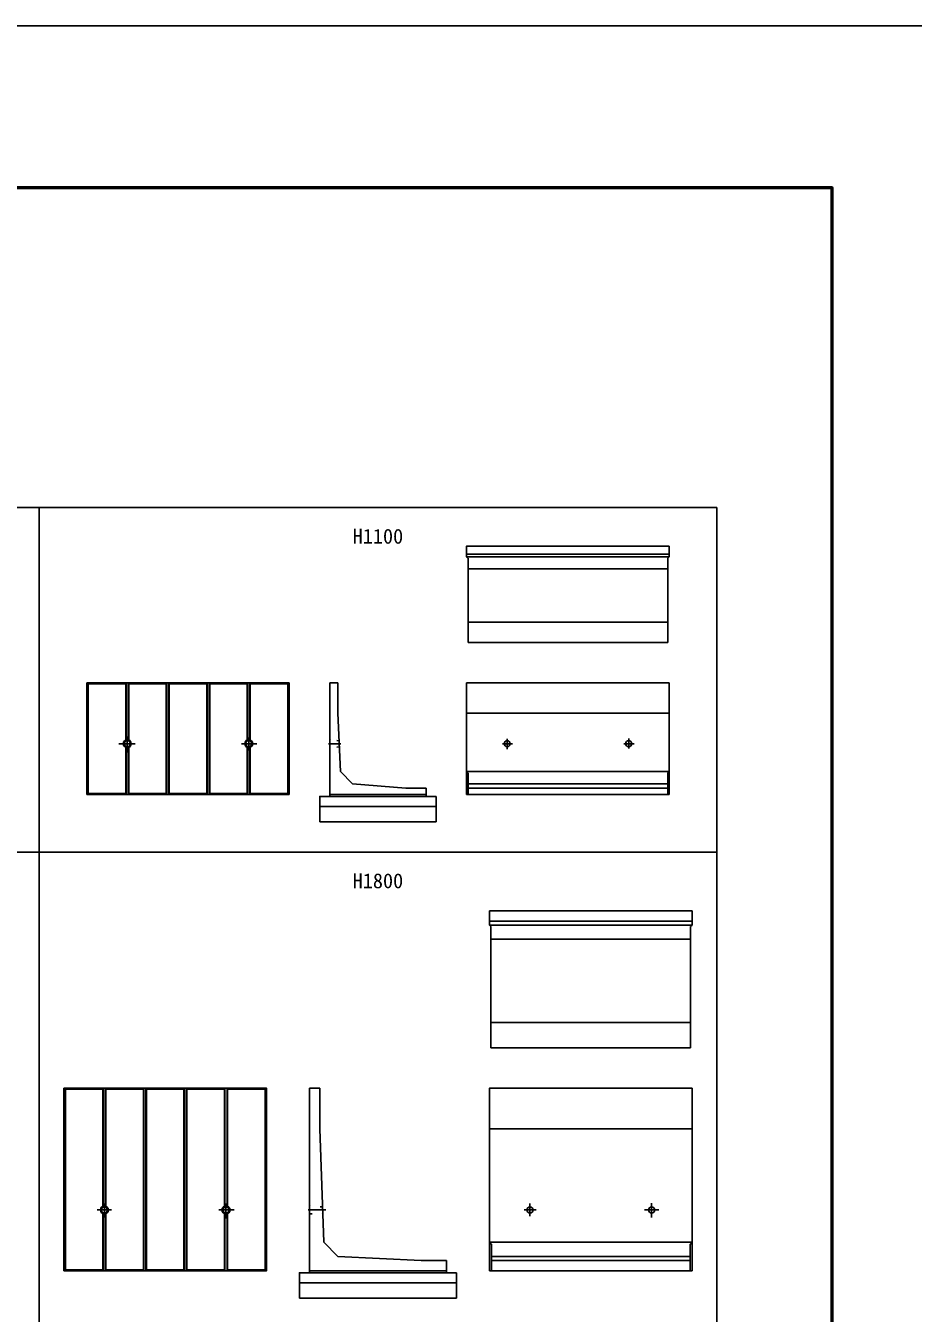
# Model space of a CAD drawing. Units: millimetres, scale not verified. Extents: x -67200 to 67200, y -23760 to 23760.
# Drawn here: x -9559 to -800, y 11055 to 23760 of the extents above; entities that cross this region are included whole.
import ezdxf
from ezdxf.enums import TextEntityAlignment as Align

# ---------------------------------------------------------------- set-up
doc = ezdxf.new("R2010")
doc.units = ezdxf.units.MM
doc.header["$LTSCALE"] = 80
doc.linetypes.add('CHAIN1', pattern=[8, 5, -1, 1, -1])
doc.linetypes.add('DOTTED', pattern=[1.75, 0.25, -1.5])
for name, color, linetype, lineweight in [('0-0_CENTER', 7, 'CHAIN1', 25), ('0-2_Defpoints', 5, 'Continuous', 25), ('0-4_HYO', 3, 'Continuous', 25), ('0-6_OUTLINE', 1, 'Continuous', 25), ('0-7_OUTLINE2', 4, 'DOTTED', 25), ('0-8_TXT', 7, 'Continuous', 25), ('0-9_WAKU', 3, 'Continuous', 25)]:
    doc.layers.add(name, color=color, linetype=linetype, lineweight=lineweight)
doc.styles.add('ＭＳ ゴシック', font='')
doc.styles.get('ＭＳ ゴシック').set_extended_font_data('MS Gothic')

msp = doc.modelspace()

# ---------------------------------------------------------------- linework, layer by layer
at = {"layer": '0-0_CENTER'}
for p, q in [((-8478.03, 16675.13), (-8638.86, 16675.13)), ((-8557.57, 16747.78), (-8557.57, 16589.43)), ((-7278.6, 16675.13), (-7429.47, 16675.13)), ((-7357.57, 16736.57), (-7357.57, 16608.56)), ((-6570.77, 16675.13), (-6448.62, 16675.13)), ((-4852.29, 16675.13), (-4756.56, 16675.13)), ((-4807.57, 16724.15), (-4807.57, 16622.22)), ((-3655.75, 16675.13), (-3555.75, 16675.13)), ((-3607.57, 16726.87), (-3607.57, 16626.87)), ((-8712.38, 12075.13), (-8854.22, 12075.13)), ((-8782.57, 12137.66), (-8782.57, 12001.24)), ((-7502.21, 12075.13), (-7653.04, 12075.13)), ((-7582.57, 12139.59), (-7582.57, 11989.98)), ((-6771.11, 12075.13), (-6598.03, 12075.13)), ((-4640.98, 12075.13), (-4521.75, 12075.13)), ((-4582.57, 12138.54), (-4582.57, 12011.52)), ((-3453.26, 12075.13), (-3311.93, 12075.13)), ((-3382.57, 12141.25), (-3382.57, 12001.27))]:
    msp.add_line(p, q, dxfattribs=at)
at = {"layer": '0-2_Defpoints'}
msp.add_lwpolyline([(-67200, -23760), (0, -23760), (0, 23760), (-67200, 23760)], close=True, dxfattribs=at)
at = {"layer": '0-4_HYO'}
for points in [[(-16110.07, 15605.13), (-9425.07, 15605.13), (-9425.07, 19005.13), (-16110.07, 19005.13)], [(-9425.07, 15605.13), (-2740.07, 15605.13), (-2740.07, 19005.13), (-9425.07, 19005.13)], [(-16110.07, 10905.13), (-9425.07, 10905.13), (-9425.07, 15605.13), (-16110.07, 15605.13)], [(-9425.07, 10905.13), (-2740.07, 10905.13), (-2740.07, 15605.13), (-9425.07, 15605.13)]]:
    msp.add_lwpolyline(points, close=True, dxfattribs=at)
at = {"layer": '0-6_OUTLINE'}
for p, q in [((-3207.57, 18520.13), (-3207.57, 18625.13)), ((-5207.57, 18545.13), (-3207.57, 18545.13)), ((-5207.57, 18520.13), (-3207.57, 18520.13)), ((-5207.57, 18520.13), (-5192.57, 18505.13)), ((-5192.57, 17675.13), (-5192.57, 18505.13)), ((-3222.57, 18505.13), (-3207.57, 18520.13)), ((-3222.57, 17675.13), (-3222.57, 18505.13)), ((-5192.57, 18400.13), (-3222.57, 18400.13)), ((-5192.57, 17875.13), (-3222.57, 17875.13)), ((-5192.57, 17675.13), (-3222.57, 17675.13)), ((-8957.57, 17275.13), (-8957.57, 16175.13)), ((-8957.57, 17275.13), (-6957.57, 17275.13)), ((-8572.57, 17265.13), (-8567.57, 17275.13)), ((-8572.57, 17265.13), (-8572.57, 16712.21)), ((-8567.57, 17275.13), (-8567.57, 16713.86)), ((-8547.57, 17275.13), (-8547.57, 16713.86)), ((-8542.57, 17265.13), (-8547.57, 17275.13)), ((-8172.57, 17265.13), (-8167.57, 17275.13)), ((-8172.57, 17265.13), (-8172.57, 16185.13)), ((-8167.57, 17275.13), (-8167.57, 16175.13)), ((-8147.57, 17275.13), (-8147.57, 16175.13)), ((-8142.57, 17265.13), (-8147.57, 17275.13)), ((-7772.57, 17265.13), (-7767.57, 17275.13)), ((-7772.57, 17265.13), (-7772.57, 16185.13)), ((-7767.57, 17275.13), (-7767.57, 16175.13)), ((-7747.57, 17275.13), (-7747.57, 16175.13)), ((-7742.57, 17265.13), (-7747.57, 17275.13)), ((-7372.57, 17265.13), (-7367.57, 17275.13)), ((-7372.57, 17265.13), (-7372.57, 16712.21)), ((-7367.57, 17275.13), (-7367.57, 16713.86)), ((-7342.57, 17265.13), (-7342.57, 16712.21)), ((-6972.57, 17265.13), (-6967.57, 17275.13)), ((-6972.57, 17265.13), (-6972.57, 16185.13)), ((-6967.57, 17275.13), (-6967.57, 16175.13)), ((-6957.57, 17275.13), (-6957.57, 16175.13)), ((-6557.57, 17275.13), (-6477.57, 17275.13)), ((-6557.57, 16155.13), (-6557.57, 17275.13)), ((-6477.57, 17275.13), (-6477.57, 16975.13)), ((-5207.57, 17275.13), (-5207.57, 16175.13)), ((-3207.57, 17275.13), (-5207.57, 17275.13)), ((-3207.57, 17275.13), (-3207.57, 16175.13)), ((-6477.57, 16975.13), (-6452.57, 16400.13)), ((-3207.57, 16975.13), (-5207.57, 16975.13)), ((-8572.57, 16638.05), (-8572.57, 16185.13)), ((-8567.57, 16636.4), (-8567.57, 16175.13)), ((-8547.57, 16636.4), (-8547.57, 16175.13)), ((-8542.57, 16638.05), (-8542.57, 16185.13)), ((-7372.57, 16638.05), (-7372.57, 16185.13)), ((-7367.57, 16636.4), (-7367.57, 16175.13)), ((-7347.57, 16636.4), (-7347.57, 16175.13)), ((-7342.57, 16638.05), (-7342.57, 16185.13)), ((-5207.57, 16400.13), (-3207.57, 16400.13)), ((-5207.57, 16400.13), (-5192.57, 16385.13)), ((-3207.57, 16400.13), (-3222.57, 16385.13)), ((-5192.57, 16385.13), (-5192.57, 16175.13)), ((-5192.57, 16280.13), (-3222.57, 16280.13)), ((-3222.57, 16385.13), (-3222.57, 16175.13)), ((-6957.57, 16175.13), (-8957.57, 16175.13)), ((-8942.57, 16185.13), (-8947.57, 16175.13)), ((-8572.57, 16185.13), (-8942.57, 16185.13)), ((-8567.57, 16175.13), (-8572.57, 16185.13)), ((-8542.57, 16185.13), (-8547.57, 16175.13)), ((-8172.57, 16185.13), (-8542.57, 16185.13)), ((-8167.57, 16175.13), (-8172.57, 16185.13)), ((-8147.57, 16175.13), (-8142.57, 16185.13)), ((-7772.57, 16185.13), (-8142.57, 16185.13)), ((-7767.57, 16175.13), (-7772.57, 16185.13)), ((-7747.57, 16175.13), (-7742.57, 16185.13)), ((-7372.57, 16185.13), (-7742.57, 16185.13)), ((-7367.57, 16175.13), (-7372.57, 16185.13)), ((-7342.57, 16185.13), (-7347.57, 16175.13)), ((-6972.57, 16185.13), (-7342.57, 16185.13)), ((-6967.57, 16175.13), (-6972.57, 16185.13)), ((-6557.57, 16175.13), (-5607.57, 16175.13)), ((-5607.57, 16235.13), (-5807.57, 16235.13)), ((-5607.57, 16235.13), (-5607.57, 16155.13)), ((-5507.57, 16155.13), (-5507.57, 15905.13)), ((-5207.57, 16175.13), (-3207.57, 16175.13)), ((-5192.57, 16235.13), (-3222.57, 16235.13)), ((-5507.57, 16055.13), (-6657.57, 16055.13)), ((-5507.57, 15905.13), (-6657.57, 15905.13)), ((-2982.57, 15025.13), (-4982.57, 15025.13)), ((-2982.57, 14885.13), (-2982.57, 15025.13)), ((-2982.57, 14925.13), (-4982.57, 14925.13)), ((-2982.57, 14885.13), (-4982.57, 14885.13)), ((-2982.57, 14885.13), (-2997.57, 14870.13)), ((-2997.57, 13675.13), (-2997.57, 14870.13)), ((-2997.57, 14745.13), (-4967.57, 14745.13)), ((-2997.57, 13925.13), (-4967.57, 13925.13)), ((-2997.57, 13675.13), (-4967.57, 13675.13)), ((-9182.57, 13275.13), (-9182.57, 11475.13)), ((-9172.57, 13275.13), (-9172.57, 11475.13)), ((-9167.57, 13265.13), (-9172.57, 13275.13)), ((-8797.57, 13265.13), (-8792.57, 13275.13)), ((-8797.57, 13265.13), (-8797.57, 12112.21)), ((-8792.57, 13275.13), (-8792.57, 12113.86)), ((-8767.57, 13265.13), (-8772.57, 13275.13)), ((-8772.57, 13275.13), (-8772.57, 12113.86)), ((-8397.57, 13265.13), (-8767.57, 13265.13)), ((-8767.57, 13265.13), (-8767.57, 12112.21)), ((-8397.57, 13265.13), (-8392.57, 13275.13)), ((-8397.57, 13265.13), (-8397.57, 11485.13)), ((-8392.57, 13275.13), (-8392.57, 11475.13)), ((-8372.57, 13275.13), (-8372.57, 11475.13)), ((-8367.57, 13265.13), (-8372.57, 13275.13)), ((-7997.57, 13265.13), (-8367.57, 13265.13)), ((-8367.57, 13265.13), (-8367.57, 11485.13)), ((-7997.57, 13265.13), (-7992.57, 13275.13)), ((-7997.57, 13265.13), (-7997.57, 11485.13)), ((-7992.57, 13275.13), (-7992.57, 11475.13)), ((-7972.57, 13275.13), (-7972.57, 11475.13)), ((-7967.57, 13265.13), (-7972.57, 13275.13)), ((-7597.57, 13265.13), (-7967.57, 13265.13)), ((-7967.57, 13265.13), (-7967.57, 11485.13)), ((-7597.57, 13265.13), (-7592.57, 13275.13)), ((-7597.57, 13265.13), (-7597.57, 12112.21)), ((-7592.57, 13275.13), (-7592.57, 12113.86)), ((-7567.57, 13265.13), (-7572.57, 13275.13)), ((-7572.57, 13275.13), (-7572.57, 12113.86)), ((-7197.57, 13265.13), (-7567.57, 13265.13)), ((-7567.57, 13265.13), (-7567.57, 12112.21)), ((-7197.57, 13265.13), (-7192.57, 13275.13)), ((-7197.57, 13265.13), (-7197.57, 11485.13)), ((-7192.57, 13275.13), (-7192.57, 11475.13)), ((-6757.57, 13275.13), (-6757.57, 11455.13)), ((-6757.57, 13275.13), (-6657.57, 13275.13)), ((-6657.57, 12875.13), (-6657.57, 13275.13)), ((-2982.57, 13275.13), (-2982.57, 11475.13)), ((-6657.57, 12875.13), (-6617.57, 11755.13)), ((-2982.57, 12875.13), (-4982.57, 12875.13)), ((-8797.57, 12038.05), (-8797.57, 11485.13)), ((-8792.57, 12036.4), (-8792.57, 11475.13)), ((-8772.57, 12036.4), (-8772.57, 11475.13)), ((-8767.57, 12038.05), (-8767.57, 11485.13)), ((-7597.57, 12038.05), (-7597.57, 11485.13)), ((-7592.57, 12036.4), (-7592.57, 11475.13)), ((-7572.57, 12036.4), (-7572.57, 11475.13)), ((-7567.57, 12038.05), (-7567.57, 11485.13)), ((-4982.57, 11755.13), (-2982.57, 11755.13)), ((-4962.57, 11735.13), (-4982.57, 11755.13)), ((-4962.57, 11735.13), (-4962.57, 11475.13)), ((-2982.57, 11755.13), (-3002.57, 11735.13)), ((-3002.57, 11735.13), (-3002.57, 11475.13)), ((-5407.57, 11575.13), (-5657.57, 11575.13)), ((-5407.57, 11575.13), (-5407.57, 11455.13)), ((-4962.57, 11615.13), (-3002.57, 11615.13)), ((-4962.57, 11575.13), (-3002.57, 11575.13)), ((-8792.57, 11475.13), (-8797.57, 11485.13)), ((-8767.57, 11485.13), (-8772.57, 11475.13)), ((-8372.57, 11475.13), (-8367.57, 11485.13)), ((-7972.57, 11475.13), (-7967.57, 11485.13)), ((-7567.57, 11485.13), (-7572.57, 11475.13)), ((-7197.57, 11485.13), (-7567.57, 11485.13)), ((-7192.57, 11475.13), (-7197.57, 11485.13)), ((-6757.57, 11475.13), (-5407.57, 11475.13)), ((-5307.57, 11455.13), (-5307.57, 11205.13)), ((-4982.57, 11475.13), (-2982.57, 11475.13)), ((-5307.57, 11355.13), (-6857.57, 11355.13)), ((-5307.57, 11205.13), (-6857.57, 11205.13))]:
    msp.add_line(p, q, dxfattribs=at)
for points in [[(-5207.57, 18520.13), (-5207.57, 18625.13), (-3207.57, 18625.13)], [(-8942.57, 17265.13), (-8947.57, 17275.13), (-8947.57, 16175.13)], [(-8572.57, 17265.13), (-8942.57, 17265.13), (-8942.57, 16185.13)], [(-8172.57, 17265.13), (-8542.57, 17265.13), (-8542.57, 16712.21)], [(-7772.57, 17265.13), (-8142.57, 17265.13), (-8142.57, 16185.13)], [(-7372.57, 17265.13), (-7742.57, 17265.13), (-7742.57, 16185.13)], [(-6972.57, 17265.13), (-7342.57, 17265.13), (-7347.57, 17275.13), (-7347.57, 16713.86)], [(-5807.57, 16235.13), (-6332.57, 16280.13), (-6452.57, 16400.13)], [(-5507.57, 16155.13), (-6657.57, 16155.13), (-6657.57, 15905.13)], [(-4967.57, 13675.13), (-4967.57, 14870.13), (-4982.57, 14885.13), (-4982.57, 15025.13)], [(-9182.57, 13275.13), (-7182.57, 13275.13), (-7182.57, 11475.13), (-9182.57, 11475.13)], [(-8797.57, 13265.13), (-9167.57, 13265.13), (-9167.57, 11485.13)], [(-2982.57, 13275.13), (-4982.57, 13275.13), (-4982.57, 11475.13)], [(-5657.57, 11575.13), (-6477.57, 11615.13), (-6617.57, 11755.13)], [(-8797.57, 11485.13), (-9167.57, 11485.13), (-9172.57, 11475.13)], [(-8392.57, 11475.13), (-8397.57, 11485.13), (-8767.57, 11485.13)], [(-7992.57, 11475.13), (-7997.57, 11485.13), (-8367.57, 11485.13)], [(-7592.57, 11475.13), (-7597.57, 11485.13), (-7967.57, 11485.13)], [(-5307.57, 11455.13), (-6857.57, 11455.13), (-6857.57, 11205.13)]]:
    msp.add_lwpolyline(points, dxfattribs=at)
for centre, radius in [((-8557.57, 16675.13), 40), ((-8557.57, 16675.13), 30), ((-7357.57, 16675.13), 40), ((-7357.57, 16675.13), 30), ((-4807.57, 16675.13), 30), ((-3607.57, 16675.13), 30), ((-8782.57, 12075.13), 40), ((-8782.57, 12075.13), 30), ((-7582.57, 12075.13), 40), ((-7582.57, 12075.13), 30), ((-4582.57, 12075.13), 30), ((-3382.57, 12075.13), 30)]:
    msp.add_circle(centre, radius, dxfattribs=at)
at = {"layer": '0-7_OUTLINE2'}
for p, q in [((-6553.07, 16715.13), (-6557.57, 16719.63)), ((-6470.34, 16705.13), (-6553.07, 16715.13)), ((-6467.73, 16645.13), (-6553.07, 16635.13)), ((-6470.34, 16705.13), (-6466.03, 16709.63)), ((-6463.03, 16640.63), (-6467.73, 16645.13)), ((-6557.57, 16630.63), (-6553.07, 16635.13)), ((-6753.07, 12115.13), (-6757.57, 12119.63)), ((-6634.57, 12105.13), (-6753.07, 12115.13)), ((-6634.57, 12105.13), (-6630.23, 12109.63)), ((-6627.77, 12040.63), (-6632.43, 12045.13))]:
    msp.add_line(p, q, dxfattribs=at)
msp.add_lwpolyline([(-6757.57, 12030.63), (-6753.07, 12035.13), (-6632.43, 12045.13)], dxfattribs=at)
at = {"layer": '0-9_WAKU', "lineweight": 50}
msp.add_lwpolyline([(-65600, -22160), (-1600, -22160), (-1600, 22160), (-65600, 22160)], close=True, dxfattribs=at)

# ---------------------------------------------------------------- texts
at = {"layer": '0-8_TXT', "style": 'ＭＳ ゴシック'}
for s, p in [('H1100', (-6332.57, 18605.13)), ('H1800', (-6332.57, 15205.13))]:
    msp.add_text(s, height=146.6, dxfattribs=at).set_placement(p, align=Align.BOTTOM_LEFT)

doc.saveas('drawing.dxf')
